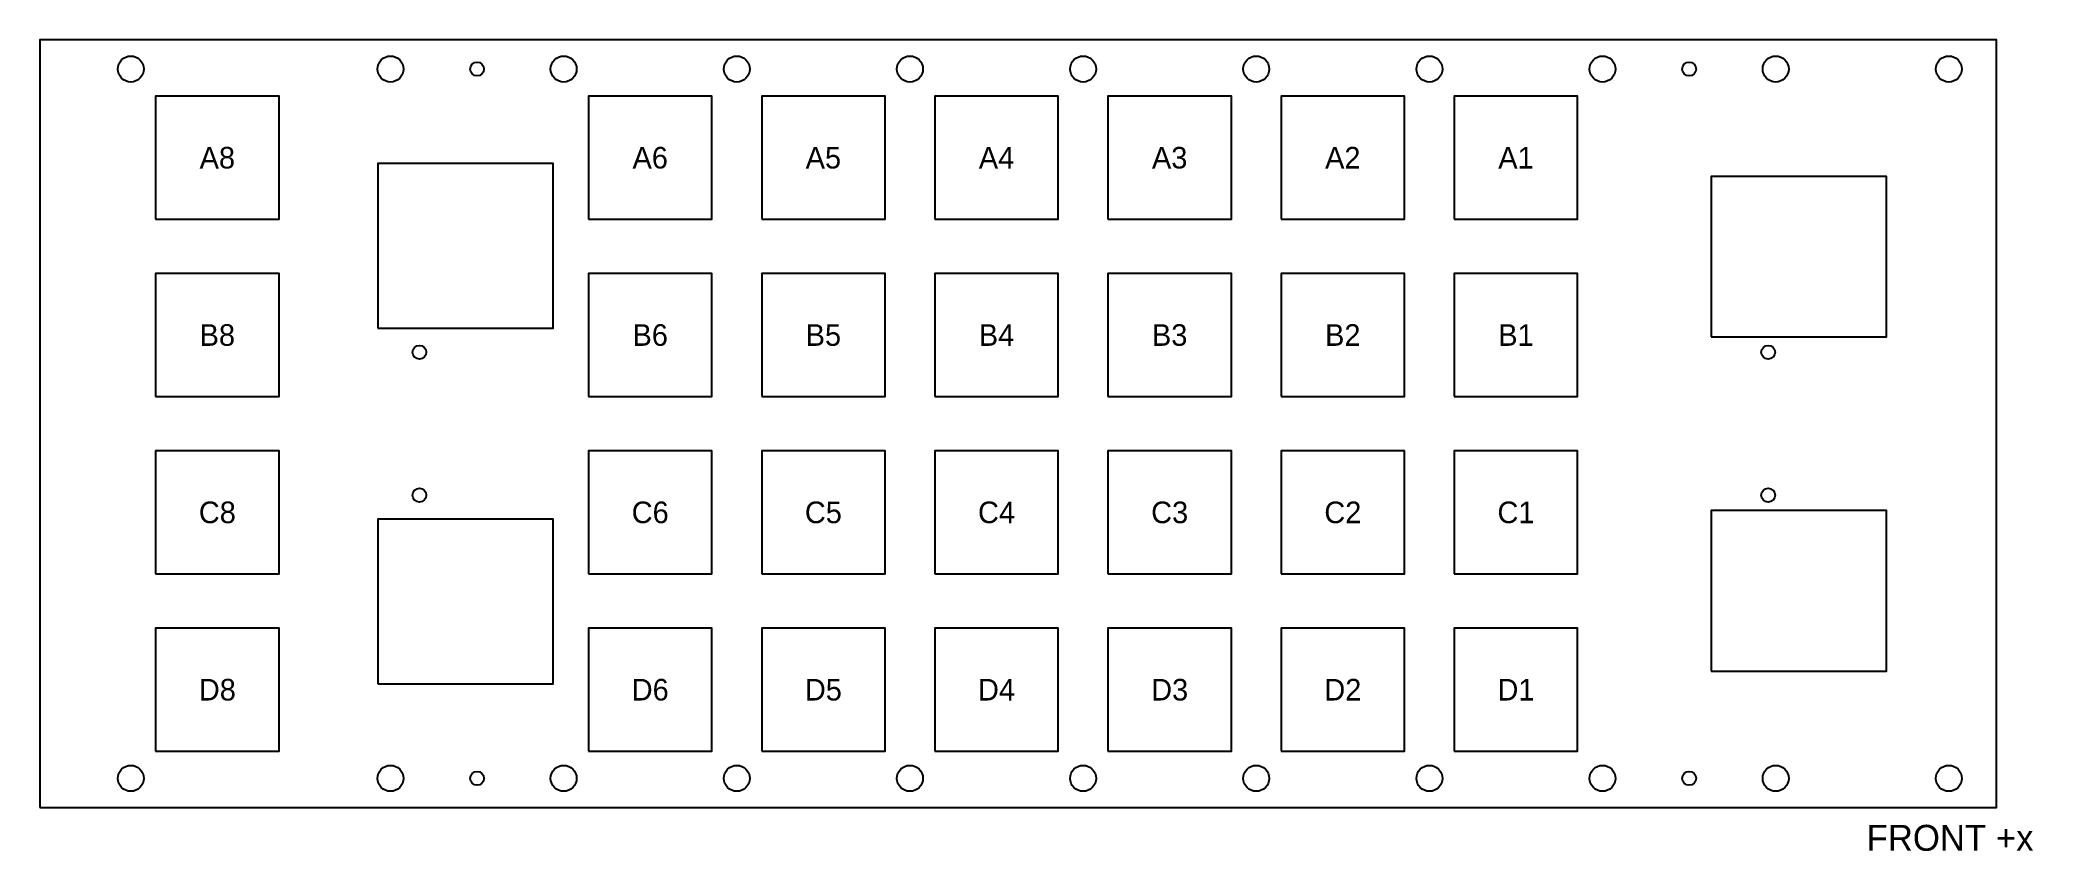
# Model space of a CAD drawing. Header units: millimetres. Extents: x -226 to 234, y -99 to 89.
import ezdxf
from ezdxf.enums import TextEntityAlignment as Align

# ---------------------------------------------------------------- set-up
doc = ezdxf.new("R2010")
doc.units = ezdxf.units.MM
for name, color, linetype in [('CLAMP', 6, 'Continuous'), ('CLIPLESS', 5, 'Continuous'), ('CUTOUT', 3, 'Continuous'), ('LABELS', 8, 'Continuous'), ('M3', 2, 'Continuous'), ('OUTLINE', 1, 'Continuous'), ('ZIP', 4, 'Continuous')]:
    doc.layers.add(name, color=color, linetype=linetype)

msp = doc.modelspace()

# ---------------------------------------------------------------- linework, layer by layer
at = {"layer": 'CLAMP'}
for centre in [(-138.33, 16.52), (173.27, 16.52), (-138.33, -16.52), (173.27, -16.52)]:
    msp.add_circle(centre, 1.59, dxfattribs=at)
at = {"layer": 'CLIPLESS'}
for points in [[(-199.25, 47.25), (-170.75, 47.25), (-170.75, 75.75), (-199.25, 75.75)], [(-99.25, 47.25), (-70.75, 47.25), (-70.75, 75.75), (-99.25, 75.75)], [(-59.25, 47.25), (-30.75, 47.25), (-30.75, 75.75), (-59.25, 75.75)], [(-19.25, 47.25), (9.25, 47.25), (9.25, 75.75), (-19.25, 75.75)], [(20.75, 47.25), (49.25, 47.25), (49.25, 75.75), (20.75, 75.75)], [(60.75, 47.25), (89.25, 47.25), (89.25, 75.75), (60.75, 75.75)], [(100.75, 47.25), (129.25, 47.25), (129.25, 75.75), (100.75, 75.75)], [(-199.25, 6.25), (-170.75, 6.25), (-170.75, 34.75), (-199.25, 34.75)], [(-99.25, 6.25), (-70.75, 6.25), (-70.75, 34.75), (-99.25, 34.75)], [(-59.25, 6.25), (-30.75, 6.25), (-30.75, 34.75), (-59.25, 34.75)], [(-19.25, 6.25), (9.25, 6.25), (9.25, 34.75), (-19.25, 34.75)], [(20.75, 6.25), (49.25, 6.25), (49.25, 34.75), (20.75, 34.75)], [(60.75, 6.25), (89.25, 6.25), (89.25, 34.75), (60.75, 34.75)], [(100.75, 6.25), (129.25, 6.25), (129.25, 34.75), (100.75, 34.75)], [(-199.25, -34.75), (-170.75, -34.75), (-170.75, -6.25), (-199.25, -6.25)], [(-99.25, -34.75), (-70.75, -34.75), (-70.75, -6.25), (-99.25, -6.25)], [(-59.25, -34.75), (-30.75, -34.75), (-30.75, -6.25), (-59.25, -6.25)], [(-19.25, -34.75), (9.25, -34.75), (9.25, -6.25), (-19.25, -6.25)], [(20.75, -34.75), (49.25, -34.75), (49.25, -6.25), (20.75, -6.25)], [(60.75, -34.75), (89.25, -34.75), (89.25, -6.25), (60.75, -6.25)], [(100.75, -34.75), (129.25, -34.75), (129.25, -6.25), (100.75, -6.25)], [(-199.25, -75.75), (-170.75, -75.75), (-170.75, -47.25), (-199.25, -47.25)], [(-99.25, -75.75), (-70.75, -75.75), (-70.75, -47.25), (-99.25, -47.25)], [(-59.25, -75.75), (-30.75, -75.75), (-30.75, -47.25), (-59.25, -47.25)], [(-19.25, -75.75), (9.25, -75.75), (9.25, -47.25), (-19.25, -47.25)], [(20.75, -75.75), (49.25, -75.75), (49.25, -47.25), (20.75, -47.25)], [(60.75, -75.75), (89.25, -75.75), (89.25, -47.25), (60.75, -47.25)], [(100.75, -75.75), (129.25, -75.75), (129.25, -47.25), (100.75, -47.25)]]:
    msp.add_lwpolyline(points, close=True, dxfattribs=at)
at = {"layer": 'CUTOUT'}
for points in [[(-147.93, 22.07), (-107.44, 22.07), (-107.44, 60.17), (-147.93, 60.17)], [(160.12, 20.07), (200.6, 20.07), (200.6, 57.17), (160.12, 57.17)], [(-147.93, -60.18), (-107.44, -60.18), (-107.44, -22.07), (-147.93, -22.07)], [(160.12, -57.18), (200.6, -57.18), (200.6, -20.07), (160.12, -20.07)]]:
    msp.add_lwpolyline(points, close=True, dxfattribs=at)
at = {"layer": 'M3'}
for centre in [(-125, 82), (155, 82), (-125, -82), (155, -82)]:
    msp.add_circle(centre, 1.6, dxfattribs=at)
at = {"layer": 'OUTLINE'}
msp.add_lwpolyline([(-226, -88.75), (226, -88.75), (226, 88.75), (-226, 88.75)], close=True, dxfattribs=at)
at = {"layer": 'ZIP'}
for centre in [(-205, 82), (-145, 82), (-105, 82), (-65, 82), (-25, 82), (15, 82), (55, 82), (95, 82), (135, 82), (175, 82), (215, 82), (-205, -82), (-145, -82), (-105, -82), (-65, -82), (-25, -82), (15, -82), (55, -82), (95, -82), (135, -82), (175, -82), (215, -82)]:
    msp.add_circle(centre, 3, dxfattribs=at)

# ---------------------------------------------------------------- texts
at = {"layer": 'LABELS'}
for s, p in [('A8', (-185, 61.5)), ('A6', (-85, 61.5)), ('A5', (-45, 61.5)), ('A4', (-5, 61.5)), ('A3', (35, 61.5)), ('A2', (75, 61.5)), ('A1', (115, 61.5)), ('B8', (-185, 20.5)), ('B6', (-85, 20.5)), ('B3', (35, 20.5)), ('B2', (75, 20.5)), ('B5', (-45, 20.5)), ('B4', (-5, 20.5)), ('B1', (115, 20.5)), ('C8', (-185, -20.5)), ('C6', (-85, -20.5)), ('C5', (-45, -20.5)), ('C4', (-5, -20.5)), ('C3', (35, -20.5)), ('C2', (75, -20.5)), ('C1', (115, -20.5)), ('D8', (-185, -61.5)), ('D6', (-85, -61.5)), ('D5', (-45, -61.5)), ('D4', (-5, -61.5)), ('D3', (35, -61.5)), ('D2', (75, -61.5)), ('D1', (115, -61.5))]:
    msp.add_text(s, height=5, dxfattribs=at).set_placement(p, align=Align.MIDDLE_CENTER)
msp.add_text('FRONT +x', height=6, dxfattribs=at).set_placement((196, -98.75))

doc.saveas('drawing.dxf')
